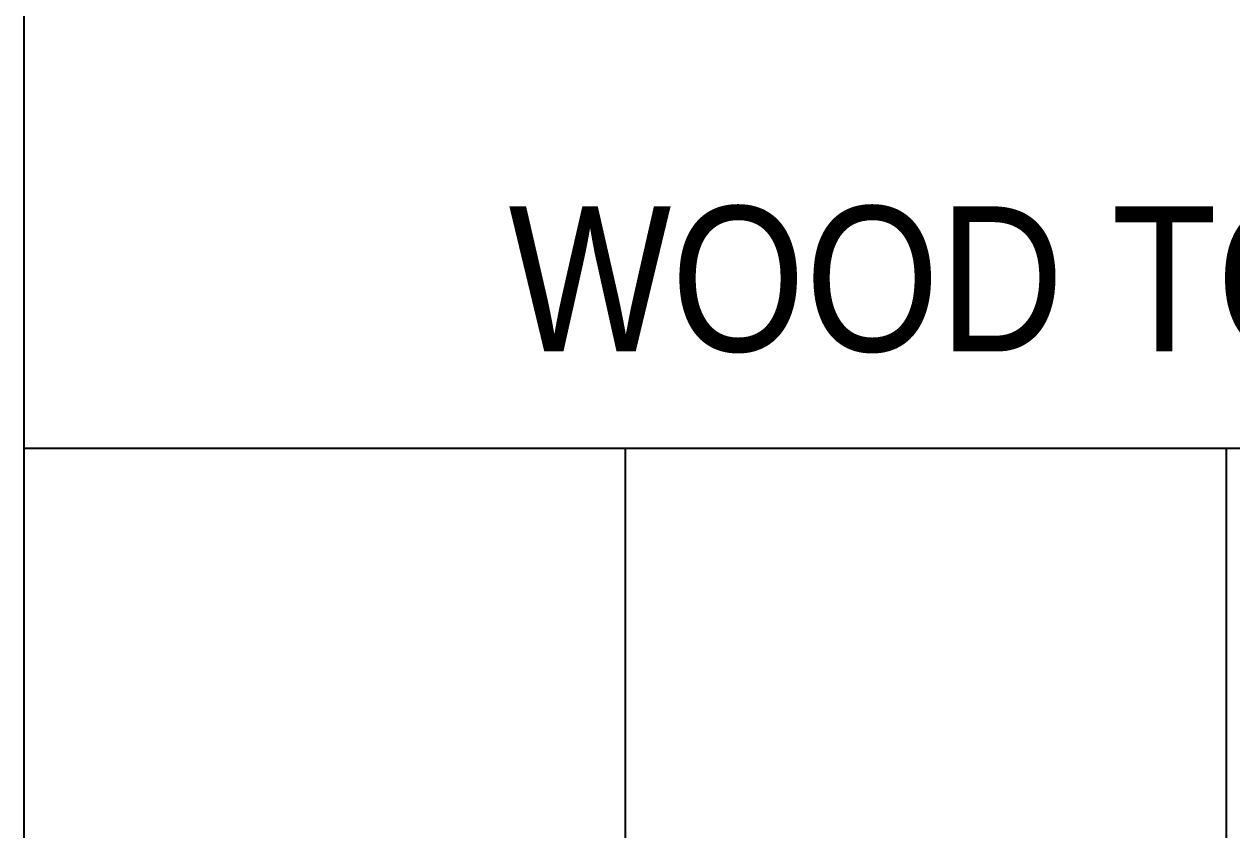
# Model space of a CAD drawing. Header units: inches. Extents: x -16404 to 14624, y -1591 to 16152.
# Drawn here: x -9128.4 to -8941.1, y 8076.8 to 8201.7 of the extents above; entities that cross this region are included whole.
import ezdxf

# ---------------------------------------------------------------- set-up
doc = ezdxf.new("R2010")
doc.units = ezdxf.units.IN
doc.header["$LTSCALE"] = 24
doc.header["$MEASUREMENT"] = 0
doc.layers.get('0').update_dxf_attribs({"linetype": 'CONTINUOUS'})
doc.layers.add('S-ANNO-GRID-NONPLOT', color=251, linetype='CONTINUOUS', plot=False)
doc.layers.add('S-ANNO-NOTE', color=4, linetype='CONTINUOUS')
doc.styles.add('Arial', font='arial.ttf', dxfattribs={"width": 0.85})

# ---------------------------------------------------------------- blocks, each defined once
blk = doc.blocks.new('Se_24x36_DETAILS_GRID')
for p, q in [((0, 23), (7.767, 23)), ((0, 15.333), (0, 23)), ((7.767, 23), (15.535, 23)), ((7.767, 15.333), (7.767, 23)), ((15.535, 23), (23.302, 23)), ((15.535, 15.333), (15.535, 23))]:
    blk.add_line(p, q)

msp = doc.modelspace()

# ---------------------------------------------------------------- linework, layer by layer
at = {"layer": 'S-ANNO-GRID-NONPLOT'}
msp.add_lwpolyline([(-6513.41764, 7440), (-9128.3678, 7440), (-9128.3678, 9000), (-6513.41764, 9000)], close=True, dxfattribs=at)

# ---------------------------------------------------------------- block references
at = {"layer": 'S-ANNO-GRID-NONPLOT', "xscale": 12, "yscale": 12, "zscale": 12}
msp.add_blockref('Se_24x36_DETAILS_GRID', (-9128.3678, 7860), dxfattribs=at)

# ---------------------------------------------------------------- texts
at = {"layer": 'S-ANNO-NOTE', "color": 2, "insert": (-8941.9496, 8173.5), "char_height": 22.5, "width": 236.1, "attachment_point": 2, "style": 'Arial'}
msp.add_mtext('WOOD TO STEEL', dxfattribs=at)

doc.saveas('drawing.dxf')
